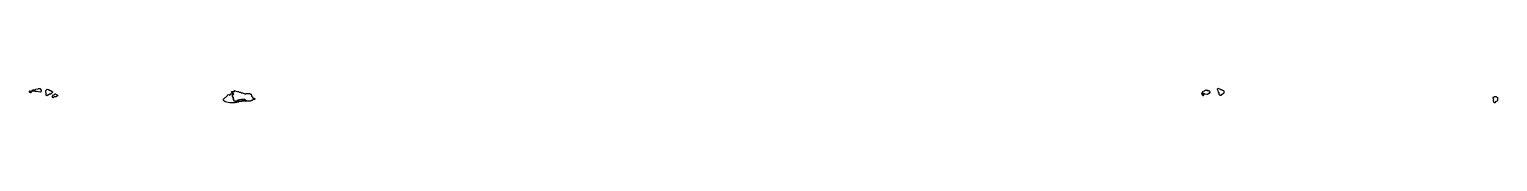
# Model space of a CAD drawing. Header units: millimetres. Extents: x 0 to 7842, y 0 to 79.
import ezdxf

# ---------------------------------------------------------------- set-up
doc = ezdxf.new("R2010")
doc.units = ezdxf.units.MM
doc.layers.add('GRAY_D', color=7, linetype='Continuous')

msp = doc.modelspace()

# ---------------------------------------------------------------- linework, layer by layer
at = {"layer": 'GRAY_D'}
for points in [[(6359.6, 39.3), (6355, 45.1), (6353.9, 52.2), (6350.5, 57.9), (6349.4, 65.1), (6346, 70.8), (6346, 73.6), (6344.9, 75.1), (6347.8, 78.8), (6355.7, 74.5), (6358, 74.5), (6361.3, 71.6), (6364.7, 71.6), (6371.5, 67.3), (6377.1, 65.9), (6379.9, 62.3), (6378.8, 52.2), (6376, 48.6), (6370.3, 44.3), (6367, 44.3), (6362.5, 40), (6359.6, 39.3)], [(2, 54.3), (0, 56.5), (1.3, 58), (1.3, 62.3), (3.3, 64.5), (4.7, 63.1), (7.2, 63.1), (11.8, 58), (7.2, 52.8), (4.6, 55.7), (2, 54.3)], [(36.5, 61.4), (31.4, 61.4), (30.1, 62.9), (16.1, 62.9), (14.1, 65.1), (17.3, 70.2), (30.2, 71.6), (31.5, 70.3), (34, 73.1), (46.7, 74.5), (48, 75.9), (54.4, 75.9), (55.7, 77.4), (62.9, 68), (62.9, 60.8), (59.6, 57.1), (37.8, 60), (36.5, 61.4)], [(95.3, 73.1), (101.8, 71.6), (110.7, 65.9), (114.6, 65.9), (122.3, 61.6), (125.5, 58), (112, 47.2), (108.2, 47.2), (100.5, 41.4), (96.7, 41.4), (92.8, 38.5), (89.5, 42.2), (88.2, 66.6), (95.3, 73.1)], [(125.3, 40.9), (127.3, 43.1), (131.2, 43.1), (132.4, 41.7), (136.2, 48.8), (138.9, 48.8), (145.2, 43.1), (147.8, 43.1), (152.4, 39.4), (150.4, 35.7), (147.8, 35.7), (144, 32.9), (141.4, 32.9), (140.1, 31.4), (133.7, 31.4), (126, 27.1), (124, 29.4), (124, 38), (125.3, 40.9)], [(1079, 50.2), (1082.6, 48), (1082.6, 42.3), (1085.4, 39.4), (1085.4, 32.3), (1088.2, 29.4), (1088.2, 23.7), (1089.6, 22.3), (1089.6, 15.2), (1094.4, 10.2), (1111, 11.6), (1113.9, 14.5), (1118, 11.7), (1122.2, 15.9), (1131.9, 15.9), (1133.3, 17.4), (1140.3, 17.4), (1141.7, 18.8), (1148.7, 18.8), (1159.3, 10.9), (1157.1, 7.1), (1152.8, 10), (1145.9, 10), (1144.5, 8.6), (1134.8, 8.6), (1133.4, 7.2), (1118.1, 5.7), (1116.7, 4.3), (1109.7, 4.3), (1106.9, 1.4), (1098.6, 1.4), (1097.2, 0), (1070, 0.7), (1045.6, 5.7), (1036.5, 13.6), (1036.5, 19.4), (1057.4, 39.5), (1059.5, 43.1), (1065.1, 44.5), (1070.7, 41.7), (1076.2, 48.8), (1079, 50.2)], [(1161.9, 9.3), (1148.7, 18.6), (1133.4, 17.2), (1132, 15.7), (1122.3, 15.7), (1120.9, 14.3), (1118, 14.3), (1115.3, 17.1), (1109.7, 11.4), (1094.3, 10), (1089.4, 16.5), (1088, 30.8), (1085.2, 33.6), (1085.2, 40.8), (1082.4, 43.7), (1084.6, 47.4), (1090.2, 44.5), (1092.1, 46.5), (1087.4, 52.9), (1083.2, 52.9), (1078.2, 58), (1081.8, 61.6), (1091.6, 61.6), (1094.4, 58.8), (1096.3, 60.8), (1093.5, 63.7), (1095.8, 66), (1097.2, 64.5), (1111.1, 61.6), (1112.5, 60.2), (1116.7, 60.2), (1122.2, 57.4), (1127.8, 57.4), (1133.4, 53.1), (1139, 53.1), (1150.1, 48.8), (1155.6, 48.8), (1157, 50.2), (1178, 50.2), (1182.9, 46.6), (1187.1, 40.9), (1187.1, 36.6), (1191.3, 32.3), (1191.3, 28), (1196.1, 23.1), (1203, 24.5), (1205.2, 22.3), (1203.1, 18.6), (1196.1, 17.2), (1190.5, 12.9), (1186.3, 12.9), (1180.7, 10), (1175.2, 10), (1173.8, 8.6), (1161.9, 9.3)], [(6267.3, 37.9), (6261.7, 48), (6266.2, 53.7), (6265, 58), (6267.9, 61.6), (6276.9, 64.5), (6280.3, 67.4), (6285.9, 67.4), (6288.2, 68.8), (6289.4, 67.4), (6291.6, 67.4), (6296.1, 61.7), (6299.4, 66), (6305.8, 59.4), (6298.4, 50), (6291.6, 44.3), (6280.3, 45.7), (6276.9, 48.6), (6271.3, 50), (6269.1, 52.8), (6266.4, 49.4), (6272, 40.8), (6269.1, 37.1), (6267.3, 37.9)], [(7822.8, 0.7), (7820.4, 3.6), (7820.4, 7.9), (7819.2, 9.4), (7819.2, 18), (7821.5, 20.8), (7816.9, 26.5), (7816.9, 28), (7819.9, 31.6), (7824.5, 31.6), (7826.9, 34.5), (7833.9, 34.5), (7838.6, 28.8), (7841, 30.3), (7841.6, 12.2), (7837.4, 8.6), (7832.8, 7.2), (7825.8, 0), (7822.8, 0.7)]]:
    msp.add_lwpolyline(points, close=True, dxfattribs=at)

doc.saveas('drawing.dxf')
